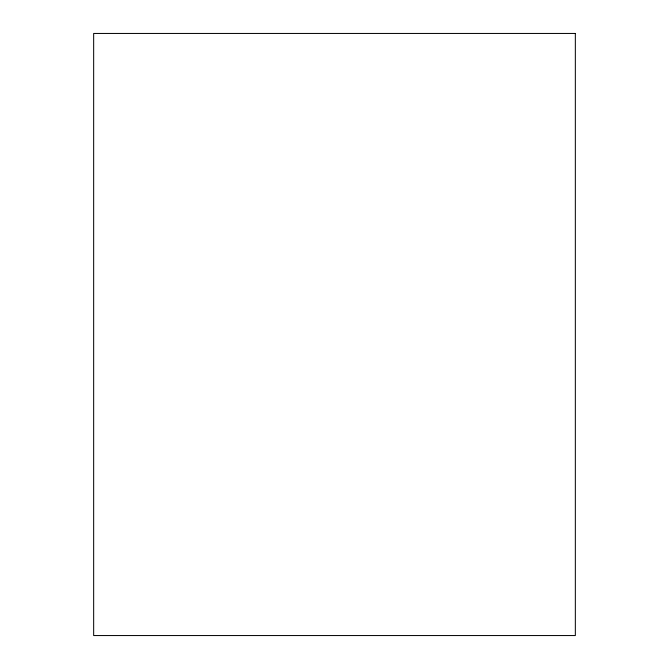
<?xml version="1.0" encoding="UTF-8"?>
<svg xmlns="http://www.w3.org/2000/svg" width="669" height="669" viewBox="0 0 669 669"><rect width="100%" height="100%" fill="white"/><g stroke="black" fill="none" stroke-linecap="round" stroke-linejoin="round"><path stroke-width="1" d="M575.34 33.45L93.66 33.45L93.66 635.55L575.34 635.55L575.34 33.45"/></g></svg>
